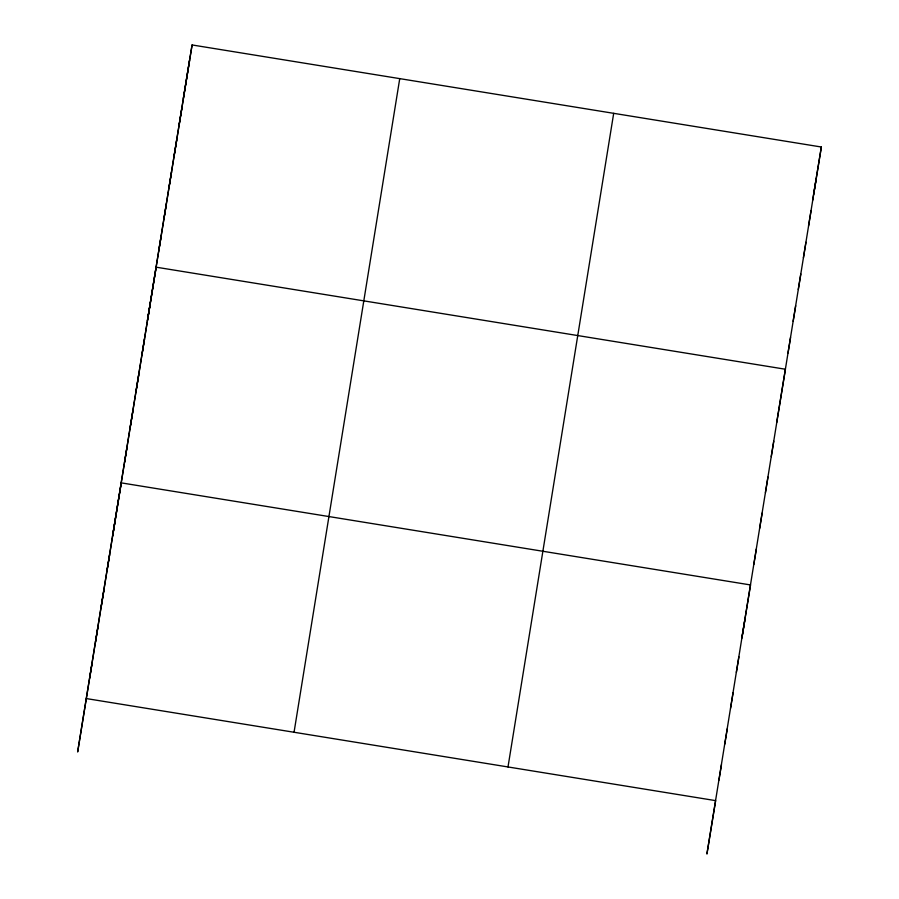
<?xml version="1.0" encoding="UTF-8"?>
<svg xmlns="http://www.w3.org/2000/svg" width="899" height="899" viewBox="0 0 899 899"><rect width="100%" height="100%" fill="white"/><g stroke="black" fill="none" stroke-linecap="round" stroke-linejoin="round"><path stroke-width="1.35" d="M189.543 60.447L77.651 751.991L192.083 44.95L821.349 147.009L706.917 854.05L715.66 800.638L86.394 698.579M294.052 732.258L399.74 78.629M508.002 766.959L613.691 113.33M179.283 123.95L181.823 108.442M183.34 98.362L192.083 44.95M163.876 219.187L166.416 203.691M169.012 187.442L171.552 171.945M174.148 155.696L176.687 140.188M147.402 320.595L156.145 267.183L785.423 369.242L776.669 422.654M158.741 250.933L161.281 235.437M136.176 390.526L138.716 375.029M141.986 354.577L144.525 339.08M147.796 318.628L150.335 303.132M112.521 536.287L121.275 482.875L750.541 584.946L741.787 638.357M124.545 462.423L127.085 446.927M130.355 426.474L132.895 410.978M107.105 570.281L109.644 554.773M112.926 534.332L115.454 518.824M89.664 678.127L92.204 662.63M95.485 642.178L98.013 626.682M101.295 606.229L103.835 590.722M812.606 200.421L821.349 147.009M803.414 257.755L805.954 242.258M808.549 226.009L811.089 210.512M813.685 194.263L816.225 178.755M793.143 321.246L795.682 305.75M798.278 289.5L800.818 274.004M788.018 352.992L790.547 337.496M759.633 528.545L762.161 513.037M765.442 492.596L767.982 477.088M771.252 456.647L773.792 441.139M753.811 564.493L756.351 548.997M730.561 708.288L733.101 692.792M736.371 672.34L738.911 656.843M742.192 636.391L744.732 620.894M718.93 780.186L721.47 764.689M724.751 744.237L727.291 728.741"/></g></svg>
